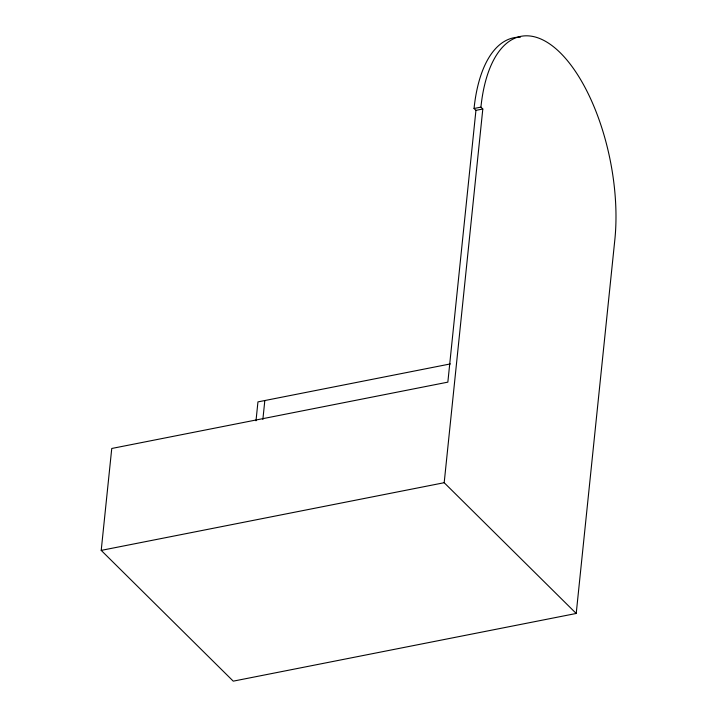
<?xml version="1.0" encoding="UTF-8"?>
<svg xmlns="http://www.w3.org/2000/svg" width="717" height="717" viewBox="0 0 717 717"><rect width="100%" height="100%" fill="white"/><g stroke="black" fill="none" stroke-linecap="round" stroke-linejoin="round"><path stroke-width="1.08" d="M474.045 108.5L480.919 107.138A139.725 63.714 78.8 0 1 560.344 52.852A139.725 63.714 78.8 0 1 614.836 239.765L576.217 613.465L233.249 681.15L101.214 550.387L111.753 448.475L447.847 382.143L475.936 110.364L474.045 108.5A139.725 63.714 78.8 0 1 520.417 37.185M255.996 420.807L257.95 401.896L450.41 363.913M262.87 419.454L264.824 400.534M576.217 613.465L444.19 482.711L482.81 109.011L480.919 107.138M475.936 110.364L482.81 109.011M101.214 550.387L444.19 482.711"/></g></svg>
